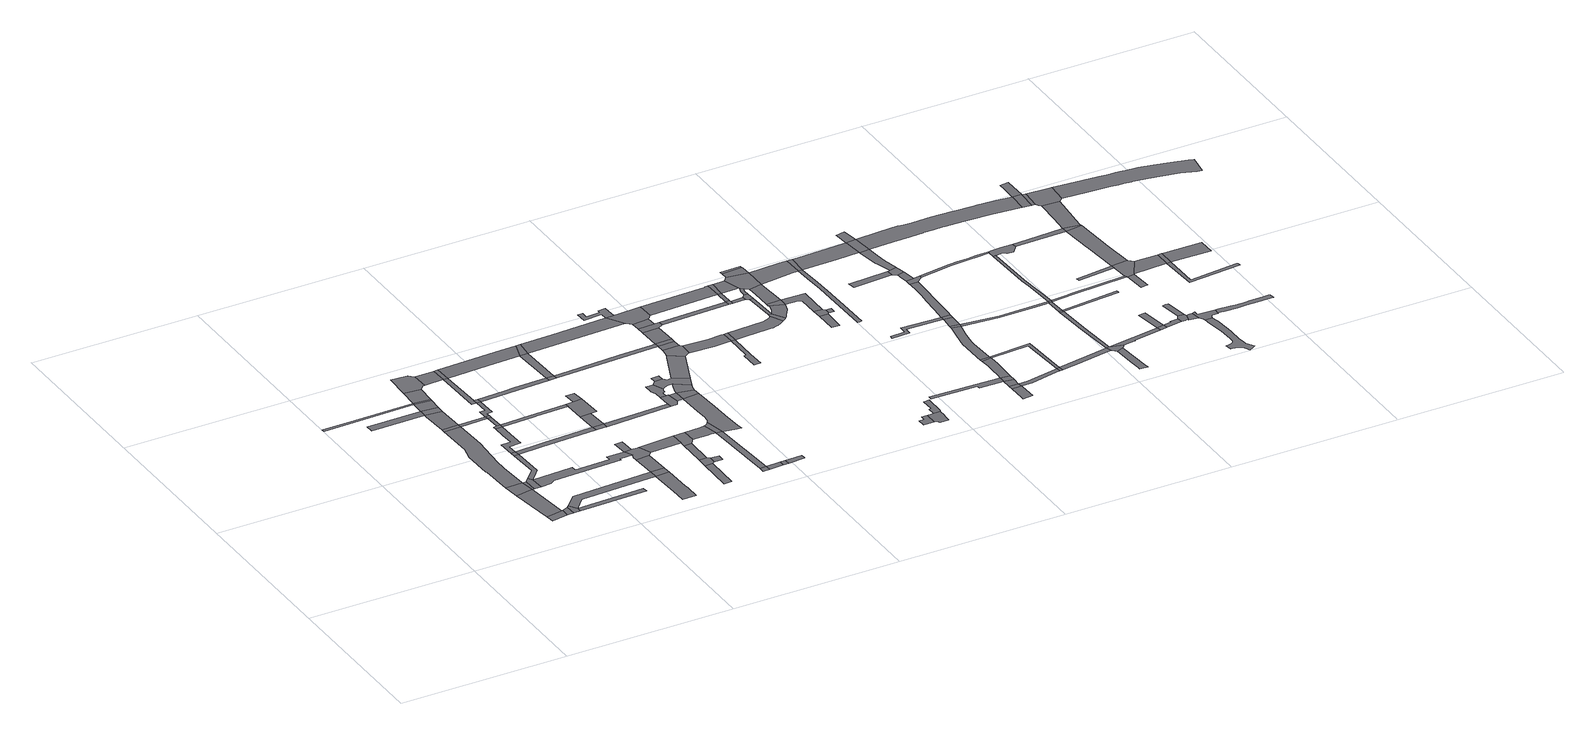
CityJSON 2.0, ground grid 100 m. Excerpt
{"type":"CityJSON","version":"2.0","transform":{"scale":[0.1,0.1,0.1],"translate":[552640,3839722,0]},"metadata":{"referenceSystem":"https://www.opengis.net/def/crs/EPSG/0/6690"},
"CityObjects":{
"road1":{"type":"Road","geometry":[{"type":"MultiSurface","lod":"1","boundaries":[[[0,1,2,3,4]]]}]},
"road2":{"type":"Road","attributes":{"RoadStructureAttribute.sectionType":"1"},"geometry":[{"type":"MultiSurface","lod":"1","boundaries":[[[5,6,2,1]]]}]},
"road3":{"type":"Road","attributes":{"RoadStructureAttribute.sectionType":"1"},"geometry":[{"type":"MultiSurface","lod":"1","boundaries":[[[7,8,9,10,11]]]}]},
"road4":{"type":"Road","geometry":[{"type":"MultiSurface","lod":"1","boundaries":[[[12,13,6,5]]]}]},
"road5":{"type":"Road","attributes":{"RoadStructureAttribute.sectionType":"1"},"geometry":[{"type":"MultiSurface","lod":"1","boundaries":[[[14,0,4,15]]]}]},
"road6":{"type":"Road","attributes":{"RoadStructureAttribute.sectionType":"1"},"geometry":[{"type":"MultiSurface","lod":"1","boundaries":[[[16,17,18,19]]]}]},
"road7":{"type":"Road","geometry":[{"type":"MultiSurface","lod":"1","boundaries":[[[20,14,15,21,22]]]}]},
"road8":{"type":"Road","attributes":{"RoadStructureAttribute.sectionType":"1"},"geometry":[{"type":"MultiSurface","lod":"1","boundaries":[[[23,12,5,24]]]}]},
"road9":{"type":"Road","geometry":[{"type":"MultiSurface","lod":"1","boundaries":[[[25,23,24,26,27]]]}]},
"road10":{"type":"Road","attributes":{"RoadStructureAttribute.sectionType":"1"},"geometry":[{"type":"MultiSurface","lod":"1","boundaries":[[[28,29,30,31,32,33,34,35,36,37,38,39,13,12]]]}]},
"road11":{"type":"Road","attributes":{"RoadStructureAttribute.sectionType":"1"},"geometry":[{"type":"MultiSurface","lod":"1","boundaries":[[[40,41,42,43,44,45,25,27]]]}]},
"road12":{"type":"Road","geometry":[{"type":"MultiSurface","lod":"1","boundaries":[[[46,47,35,34]]]}]},
"road13":{"type":"Road","attributes":{"RoadStructureAttribute.sectionType":"1"},"geometry":[{"type":"MultiSurface","lod":"1","boundaries":[[[19,48,49,47,46,50]]]}]},
"road14":{"type":"Road","geometry":[{"type":"MultiSurface","lod":"1","boundaries":[[[51,52,44,43]]]}]},
"road15":{"type":"Road","geometry":[{"type":"MultiSurface","lod":"1","boundaries":[[[16,19,50,53]]]}]},
"road16":{"type":"Road","attributes":{"RoadStructureAttribute.sectionType":"1"},"geometry":[{"type":"MultiSurface","lod":"1","boundaries":[[[54,55,22,21]]]}]},
"road17":{"type":"Road","attributes":{"RoadStructureAttribute.sectionType":"1"},"geometry":[{"type":"MultiSurface","lod":"1","boundaries":[[[10,56,57,58,16,53,59]]]}]},
"road18":{"type":"Road","geometry":[{"type":"MultiSurface","lod":"1","boundaries":[[[11,10,59,60]]]}]},
"road19":{"type":"Road","attributes":{"RoadStructureAttribute.sectionType":"1"},"geometry":[{"type":"MultiSurface","lod":"1","boundaries":[[[61,62,11,60,63]]]}]},
"road20":{"type":"Road","attributes":{"RoadStructureAttribute.sectionType":"1"},"geometry":[{"type":"MultiSurface","lod":"1","boundaries":[[[64,65,66,67,68,69,70,71,52,51]]]}]},
"road21":{"type":"Road","attributes":{"RoadStructureAttribute.sectionType":"1"},"geometry":[{"type":"MultiSurface","lod":"1","boundaries":[[[72,46,34,73]]]}]},
"road22":{"type":"Road","attributes":{"RoadStructureAttribute.sectionType":"1"},"geometry":[{"type":"MultiSurface","lod":"1","boundaries":[[[74,75,20,22,76,77]]]}]},
"road23":{"type":"Road","geometry":[{"type":"MultiSurface","lod":"1","boundaries":[[[78,61,63,79,80,81,82,83,84]]]}]},
"road24":{"type":"Road","geometry":[{"type":"MultiSurface","lod":"1","boundaries":[[[85,86,68,67,87]]]}]},
"road25":{"type":"Road","attributes":{"RoadStructureAttribute.sectionType":"1"},"geometry":[{"type":"MultiSurface","lod":"1","boundaries":[[[88,89,90,91,92,93,27,26,94,95,96,97,98]]]}]},
"road26":{"type":"Road","attributes":{"RoadStructureAttribute.sectionType":"1"},"geometry":[{"type":"MultiSurface","lod":"1","boundaries":[[[99,73,85,87]]]}]},
"road27":{"type":"Road","geometry":[{"type":"MultiSurface","lod":"1","boundaries":[[[100,72,73,99]]]}]},
"road28":{"type":"Road","attributes":{"RoadStructureAttribute.sectionType":"1"},"geometry":[{"type":"MultiSurface","lod":"1","boundaries":[[[101,102,103,72,100,104,105,106]]]}]},
"road29":{"type":"Road","attributes":{"RoadStructureAttribute.sectionType":"1"},"geometry":[{"type":"MultiSurface","lod":"1","boundaries":[[[107,81,80,108]]]}]},
"road30":{"type":"Road","attributes":{"RoadStructureAttribute.sectionType":"1"},"geometry":[{"type":"MultiSurface","lod":"1","boundaries":[[[109,110,111,51,43,112,113]]]}]},
"road31":{"type":"Road","geometry":[{"type":"MultiSurface","lod":"1","boundaries":[[[114,115,101,106]]]}]},
"road32":{"type":"Road","attributes":{"RoadStructureAttribute.sectionType":"1"},"geometry":[{"type":"MultiSurface","lod":"1","boundaries":[[[116,108,117,101,115]]]}]},
"road33":{"type":"Road","geometry":[{"type":"MultiSurface","lod":"1","boundaries":[[[118,107,108,116]]]}]},
"road34":{"type":"Road","attributes":{"RoadStructureAttribute.sectionType":"1"},"geometry":[{"type":"MultiSurface","lod":"1","boundaries":[[[119,120,121,87,67,122,123,124,125]]]}]},
"road35":{"type":"Road","attributes":{"RoadStructureAttribute.sectionType":"1"},"geometry":[{"type":"MultiSurface","lod":"1","boundaries":[[[126,127,128,77,129,130,131]]]}]},
"road36":{"type":"Road","geometry":[{"type":"MultiSurface","lod":"1","boundaries":[[[132,74,77,128]]]}]},
"road37":{"type":"Road","attributes":{"RoadStructureAttribute.sectionType":"1"},"geometry":[{"type":"MultiSurface","lod":"1","boundaries":[[[133,134,74,132]]]}]},
"road38":{"type":"Road","geometry":[{"type":"MultiSurface","lod":"1","boundaries":[[[135,136,88,137]]]}]},
"road39":{"type":"Road","geometry":[{"type":"MultiSurface","lod":"1","boundaries":[[[138,139,137,88,98,140,141,134,133,142]]]}]},
"road40":{"type":"Road","attributes":{"RoadStructureAttribute.sectionType":"1"},"geometry":[{"type":"MultiSurface","lod":"1","boundaries":[[[143,144,145,114,106,146,147,148]]]}]},
"road41":{"type":"Road","geometry":[{"type":"MultiSurface","lod":"1","boundaries":[[[149,109,113,150,151]]]}]},
"road42":{"type":"Road","attributes":{"RoadStructureAttribute.sectionType":"1"},"geometry":[{"type":"MultiSurface","lod":"1","boundaries":[[[152,153,154,109,149]]]}]},
"road43":{"type":"Road","attributes":{"RoadStructureAttribute.sectionType":"1"},"geometry":[{"type":"MultiSurface","lod":"1","boundaries":[[[155,156,118,116,157,158]]]}]},
"road44":{"type":"Road","geometry":[{"type":"MultiSurface","lod":"1","boundaries":[[[159,160,161,119,125,153,152]]]}]},
"road45":{"type":"Road","attributes":{"RoadStructureAttribute.sectionType":"1"},"geometry":[{"type":"MultiSurface","lod":"1","boundaries":[[[162,138,142,163]]]}]},
"road46":{"type":"Road","attributes":{"RoadStructureAttribute.sectionType":"1"},"geometry":[{"type":"MultiSurface","lod":"1","boundaries":[[[164,165,166,167]]]}]},
"road47":{"type":"Road","geometry":[{"type":"MultiSurface","lod":"1","boundaries":[[[168,169,161,160]]]}]},
"road48":{"type":"Road","geometry":[{"type":"MultiSurface","lod":"1","boundaries":[[[170,164,167,171,172,173]]]}]},
"road49":{"type":"Road","attributes":{"RoadStructureAttribute.sectionType":"1"},"geometry":[{"type":"MultiSurface","lod":"1","boundaries":[[[174,170,173,175]]]}]},
"road50":{"type":"Road","geometry":[{"type":"MultiSurface","lod":"1","boundaries":[[[176,143,148,177]]]}]},
"road51":{"type":"Road","geometry":[{"type":"MultiSurface","lod":"1","boundaries":[[[178,179,172,171]]]}]},
"road52":{"type":"Road","attributes":{"RoadStructureAttribute.sectionType":"1"},"geometry":[{"type":"MultiSurface","lod":"1","boundaries":[[[180,158,143,176]]]}]},
"road53":{"type":"Road","geometry":[{"type":"MultiSurface","lod":"1","boundaries":[[[181,162,163,174,175,182]]]}]},
"road54":{"type":"Road","attributes":{"RoadStructureAttribute.sectionType":"1"},"geometry":[{"type":"MultiSurface","lod":"1","boundaries":[[[183,149,151,184]]]}]},
"road55":{"type":"Road","geometry":[{"type":"MultiSurface","lod":"1","boundaries":[[[185,155,158,180]]]}]},
"road56":{"type":"Road","geometry":[{"type":"MultiSurface","lod":"1","boundaries":[[[186,187,188,189]]]}]},
"road57":{"type":"Road","attributes":{"RoadStructureAttribute.sectionType":"1"},"geometry":[{"type":"MultiSurface","lod":"1","boundaries":[[[190,191,181,182,192,193,194]]]}]},
"road58":{"type":"Road","attributes":{"RoadStructureAttribute.sectionType":"1"},"geometry":[{"type":"MultiSurface","lod":"1","boundaries":[[[195,186,189,196]]]}]},
"road59":{"type":"Road","attributes":{"RoadStructureAttribute.sectionType":"1"},"geometry":[{"type":"MultiSurface","lod":"1","boundaries":[[[197,189,188,198]]]}]},
"road60":{"type":"Road","geometry":[{"type":"MultiSurface","lod":"1","boundaries":[[[199,200,190,194,195,196]]]}]},
"road61":{"type":"Road","geometry":[{"type":"MultiSurface","lod":"1","boundaries":[[[201,197,198,202]]]}]},
"road62":{"type":"Road","geometry":[{"type":"MultiSurface","lod":"1","boundaries":[[[203,204,205,206,183,184,207,208,209]]]}]},
"road63":{"type":"Road","attributes":{"RoadStructureAttribute.sectionType":"1"},"geometry":[{"type":"MultiSurface","lod":"1","boundaries":[[[210,211,212,213,205,204,214,215,216,217,218,219,220]]]}]},
"road64":{"type":"Road","geometry":[{"type":"MultiSurface","lod":"1","boundaries":[[[221,222,223,201,202]]]}]},
"road65":{"type":"Road","attributes":{"RoadStructureAttribute.sectionType":"1"},"geometry":[{"type":"MultiSurface","lod":"1","boundaries":[[[224,209,208,225]]]}]},
"road66":{"type":"Road","attributes":{"RoadStructureAttribute.sectionType":"1"},"geometry":[{"type":"MultiSurface","lod":"1","boundaries":[[[226,227,228,229,176,177,230]]]}]},
"road67":{"type":"Road","attributes":{"RoadStructureAttribute.sectionType":"1"},"geometry":[{"type":"MultiSurface","lod":"1","boundaries":[[[231,232,233,234,235,236,237,238,225,239,240,241,199,196]]]}]},
"road68":{"type":"Road","geometry":[{"type":"MultiSurface","lod":"1","boundaries":[[[242,243,244,245]]]}]},
"road69":{"type":"Road","geometry":[{"type":"MultiSurface","lod":"1","boundaries":[[[246,224,225,238,247,248]]]}]},
"road70":{"type":"Road","attributes":{"RoadStructureAttribute.sectionType":"1"},"geometry":[{"type":"MultiSurface","lod":"1","boundaries":[[[249,250,185,180,251,252]]]}]},
"road71":{"type":"Road","geometry":[{"type":"MultiSurface","lod":"1","boundaries":[[[253,245,244,220,219,254,255,256,257,258,259,260]]]}]},
"road72":{"type":"Road","attributes":{"RoadStructureAttribute.sectionType":"1"},"geometry":[{"type":"MultiSurface","lod":"1","boundaries":[[[257,261,262,263,264,246,248,265,266,267,258]]]}]},
"road73":{"type":"Road","attributes":{"RoadStructureAttribute.sectionType":"1"},"geometry":[{"type":"MultiSurface","lod":"1","boundaries":[[[268,269,270,260,259,271]]]}]},
"road74":{"type":"Road","geometry":[{"type":"MultiSurface","lod":"1","boundaries":[[[272,273,274,275,276,277,278,279,249,280]]]}]},
"road75":{"type":"Road","geometry":[{"type":"MultiSurface","lod":"1","boundaries":[[[281,282,283,284,285,286,268,271,287,288,289,290]]]}]},
"road76":{"type":"Road","attributes":{"RoadStructureAttribute.sectionType":"1"},"geometry":[{"type":"MultiSurface","lod":"1","boundaries":[[[291,230,283,282]]]}]},
"road77":{"type":"Road","geometry":[{"type":"MultiSurface","lod":"1","boundaries":[[[292,226,230,291]]]}]},
"road78":{"type":"Road","attributes":{"RoadStructureAttribute.sectionType":"1"},"geometry":[{"type":"MultiSurface","lod":"1","boundaries":[[[293,294,226,292]]]}]},
"road79":{"type":"Road","geometry":[{"type":"MultiSurface","lod":"1","boundaries":[[[295,296,280,249,252,297,298,299,300,301,302]]]}]},
"road80":{"type":"Road","attributes":{"RoadStructureAttribute.sectionType":"1"},"geometry":[{"type":"MultiSurface","lod":"1","boundaries":[[[299,298,303,304]]]}]},
"road81":{"type":"Road","geometry":[{"type":"MultiSurface","lod":"1","boundaries":[[[305,304,303,294,293,306]]]}]},
"road82":{"type":"Road","attributes":{"RoadStructureAttribute.sectionType":"1"},"geometry":[{"type":"MultiSurface","lod":"1","boundaries":[[[307,308,309,290,289,310,311,312,313,314]]]}]},
"road83":{"type":"Road","attributes":{"RoadStructureAttribute.sectionType":"1"},"geometry":[{"type":"MultiSurface","lod":"1","boundaries":[[[315,316,317,318,319,320,313]]]}]},
"road84":{"type":"Road","geometry":[{"type":"MultiSurface","lod":"1","boundaries":[[[321,314,313,320]]]}]},
"road85":{"type":"Road","attributes":{"RoadStructureAttribute.sectionType":"1"},"geometry":[{"type":"MultiSurface","lod":"1","boundaries":[[[322,305,306,323]]]}]},
"road86":{"type":"Road","attributes":{"RoadStructureAttribute.sectionType":"1"},"geometry":[{"type":"MultiSurface","lod":"1","boundaries":[[[324,325,326,295,302,327]]]}]},
"road87":{"type":"Road","geometry":[{"type":"MultiSurface","lod":"1","boundaries":[[[328,329,330,331,332,333]]]}]},
"road88":{"type":"Road","attributes":{"RoadStructureAttribute.sectionType":"1"},"geometry":[{"type":"MultiSurface","lod":"1","boundaries":[[[334,335,336,321,320,337,338,339,340,341,342,343,344,345,346]]]}]},
"road89":{"type":"Road","geometry":[{"type":"MultiSurface","lod":"1","boundaries":[[[347,348,349,350,328,333,351,352,353,354,355]]]}]},
"road90":{"type":"Road","geometry":[{"type":"MultiSurface","lod":"1","boundaries":[[[356,357,358,359,360,350,349]]]}]},
"road91":{"type":"Road","geometry":[{"type":"MultiSurface","lod":"1","boundaries":[[[361,322,323,362,363]]]}]},
"road92":{"type":"Road","attributes":{"RoadStructureAttribute.sectionType":"1"},"geometry":[{"type":"MultiSurface","lod":"1","boundaries":[[[364,327,322,361]]]}]},
"road93":{"type":"Road","geometry":[{"type":"MultiSurface","lod":"1","boundaries":[[[365,324,327,364]]]}]},
"road94":{"type":"Road","attributes":{"RoadStructureAttribute.sectionType":"1"},"geometry":[{"type":"MultiSurface","lod":"1","boundaries":[[[366,363,362,367]]]}]},
"road95":{"type":"Road","geometry":[{"type":"MultiSurface","lod":"1","boundaries":[[[368,369,334,346,370,371,372]]]}]},
"road96":{"type":"Road","attributes":{"RoadStructureAttribute.sectionType":"1"},"geometry":[{"type":"MultiSurface","lod":"1","boundaries":[[[373,374,369,368]]]}]},
"road97":{"type":"Road","attributes":{"RoadStructureAttribute.sectionType":"1"},"geometry":[{"type":"MultiSurface","lod":"1","boundaries":[[[375,376,365,364,377,378]]]}]},
"road98":{"type":"Road","geometry":[{"type":"MultiSurface","lod":"1","boundaries":[[[379,380,366,367,374,373]]]}]},
"road99":{"type":"Road","attributes":{"RoadStructureAttribute.sectionType":"1"},"geometry":[{"type":"MultiSurface","lod":"1","boundaries":[[[381,382,383,368,372,384,385,386,387,388,389,390,391,392]]]}]},
"road100":{"type":"Road","attributes":{"RoadStructureAttribute.sectionType":"1"},"geometry":[{"type":"MultiSurface","lod":"1","boundaries":[[[393,394,380,379,395,396]]]}]},
"road101":{"type":"Road","geometry":[{"type":"MultiSurface","lod":"1","boundaries":[[[397,398,381,392]]]}]},
"road102":{"type":"Road","attributes":{"RoadStructureAttribute.sectionType":"1"},"geometry":[{"type":"MultiSurface","lod":"1","boundaries":[[[399,400,401,402,398,397]]]}]},
"road103":{"type":"Road","geometry":[{"type":"MultiSurface","lod":"1","boundaries":[[[403,404,405,406,375,378,393,396,407,401,400,408]]]}]},
"road104":{"type":"Road","attributes":{"RoadStructureAttribute.sectionType":"1"},"geometry":[{"type":"MultiSurface","lod":"1","boundaries":[[[409,410,411,412]]]}]},
"road105":{"type":"Road","attributes":{"RoadStructureAttribute.sectionType":"1"},"geometry":[{"type":"MultiSurface","lod":"1","boundaries":[[[413,414,415,416,417,418,419,420]]]}]},
"road106":{"type":"Road","attributes":{"RoadStructureAttribute.sectionType":"1"},"geometry":[{"type":"MultiSurface","lod":"1","boundaries":[[[421,422,423,403,408]]]}]},
"road107":{"type":"Road","geometry":[{"type":"MultiSurface","lod":"1","boundaries":[[[424,425,423,422]]]}]},
"road108":{"type":"Road","attributes":{"RoadStructureAttribute.sectionType":"1"},"geometry":[{"type":"MultiSurface","lod":"1","boundaries":[[[426,397,392,427,428,429,430]]]}]},
"road109":{"type":"Road","geometry":[{"type":"MultiSurface","lod":"1","boundaries":[[[429,412,411,431,432,430]]]}]},
"road110":{"type":"Road","geometry":[{"type":"MultiSurface","lod":"1","boundaries":[[[433,434,432,431]]]}]},
"road111":{"type":"Road","attributes":{"RoadStructureAttribute.sectionType":"1"},"geometry":[{"type":"MultiSurface","lod":"1","boundaries":[[[435,436,437,408,400,438,439,440,441]]]}]},
"road112":{"type":"Road","attributes":{"RoadStructureAttribute.sectionType":"1"},"geometry":[{"type":"MultiSurface","lod":"1","boundaries":[[[442,443,444,445,446,447]]]}]},
"road113":{"type":"Road","attributes":{"RoadStructureAttribute.sectionType":"1"},"geometry":[{"type":"MultiSurface","lod":"1","boundaries":[[[441,448,449,450,451,452,453,454,455,456,457]]]}]},
"road114":{"type":"Road","geometry":[{"type":"MultiSurface","lod":"1","boundaries":[[[458,459,444,443]]]}]},
"road115":{"type":"Road","attributes":{"RoadStructureAttribute.sectionType":"1"},"geometry":[{"type":"MultiSurface","lod":"1","boundaries":[[[419,459,458,460,461]]]}]},
"road116":{"type":"Road","geometry":[{"type":"MultiSurface","lod":"1","boundaries":[[[420,419,461,462]]]}]},
"road117":{"type":"Road","attributes":{"RoadStructureAttribute.sectionType":"1"},"geometry":[{"type":"MultiSurface","lod":"1","boundaries":[[[463,464,465,466,467,468,469,420,462]]]}]},
"road118":{"type":"Road","attributes":{"RoadStructureAttribute.sectionType":"1"},"geometry":[{"type":"MultiSurface","lod":"1","boundaries":[[[470,471,472,473,474,475,476,477,478,479]]]}]},
"road119":{"type":"Road","geometry":[{"type":"MultiSurface","lod":"1","boundaries":[[[480,435,441,457]]]}]},
"road120":{"type":"Road","geometry":[{"type":"MultiSurface","lod":"1","boundaries":[[[481,482,466,465]]]}]},
"road121":{"type":"Road","attributes":{"RoadStructureAttribute.sectionType":"1"},"geometry":[{"type":"MultiSurface","lod":"1","boundaries":[[[483,484,485,458,443,486,487,488]]]}]},
"road122":{"type":"Road","attributes":{"RoadStructureAttribute.sectionType":"1"},"geometry":[{"type":"MultiSurface","lod":"1","boundaries":[[[489,490,491,492,493,494,482,481,495,496,497,498,499,500,501,502]]]}]},
"road123":{"type":"Road","attributes":{"RoadStructureAttribute.sectionType":"1"},"geometry":[{"type":"MultiSurface","lod":"1","boundaries":[[[503,481,465,504,483,505]]]}]},
"road124":{"type":"Road","geometry":[{"type":"MultiSurface","lod":"1","boundaries":[[[506,489,502,507]]]}]},
"road125":{"type":"Road","attributes":{"RoadStructureAttribute.sectionType":"1"},"geometry":[{"type":"MultiSurface","lod":"1","boundaries":[[[478,508,509,506,507,510,511]]]}]},
"road126":{"type":"Road","attributes":{"RoadStructureAttribute.sectionType":"1"},"geometry":[{"type":"MultiSurface","lod":"1","boundaries":[[[512,513,514,515,516,517]]]}]},
"road127":{"type":"Road","geometry":[{"type":"MultiSurface","lod":"1","boundaries":[[[479,478,511,518]]]}]},
"road128":{"type":"Road","attributes":{"RoadStructureAttribute.sectionType":"1"},"geometry":[{"type":"MultiSurface","lod":"1","boundaries":[[[519,520,521,480,457,522,523,524,525,526]]]}]},
"road129":{"type":"Road","geometry":[{"type":"MultiSurface","lod":"1","boundaries":[[[505,483,488,527]]]}]},
"road130":{"type":"Road","attributes":{"RoadStructureAttribute.sectionType":"1"},"geometry":[{"type":"MultiSurface","lod":"1","boundaries":[[[528,529,530,531,532,533,534,535,479,518,536,537,538,539,540]]]}]},
"road131":{"type":"Road","geometry":[{"type":"MultiSurface","lod":"1","boundaries":[[[541,542,543,544,512,517,545,546]]]}]},
"road132":{"type":"Road","attributes":{"RoadStructureAttribute.sectionType":"1"},"geometry":[{"type":"MultiSurface","lod":"1","boundaries":[[[547,546,545,548,549,550]]]}]},
"road133":{"type":"Road","geometry":[{"type":"MultiSurface","lod":"1","boundaries":[[[551,552,550,549,528,540,553,554]]]}]},
"road134":{"type":"Road","attributes":{"RoadStructureAttribute.sectionType":"1"},"geometry":[{"type":"MultiSurface","lod":"1","boundaries":[[[555,556,557,526,558,559,560,561,544,543]]]}]},
"road135":{"type":"Road","geometry":[{"type":"MultiSurface","lod":"1","boundaries":[[[562,519,526,557]]]}]},
"road136":{"type":"Road","attributes":{"RoadStructureAttribute.sectionType":"1"},"geometry":[{"type":"MultiSurface","lod":"1","boundaries":[[[563,564,505,527,565,566,567,568]]]}]},
"road137":{"type":"Road","attributes":{"RoadStructureAttribute.sectionType":"1"},"geometry":[{"type":"MultiSurface","lod":"1","boundaries":[[[569,570,571,519,562,572]]]}]},
"road138":{"type":"Road","attributes":{"RoadStructureAttribute.sectionType":"1"},"geometry":[{"type":"MultiSurface","lod":"1","boundaries":[[[573,507,502,574,575,576,577,578]]]}]},
"road139":{"type":"Road","attributes":{"RoadStructureAttribute.sectionType":"1"},"geometry":[{"type":"MultiSurface","lod":"1","boundaries":[[[579,580,581,582,583,584,585,586,587]]]}]},
"road140":{"type":"Road","geometry":[{"type":"MultiSurface","lod":"1","boundaries":[[[588,563,568,589,581,580,590,591,592]]]}]},
"road141":{"type":"Road","attributes":{"RoadStructureAttribute.sectionType":"1"},"geometry":[{"type":"MultiSurface","lod":"1","boundaries":[[[593,594,595,596,597,598,563,588]]]}]},
"road142":{"type":"Road","attributes":{"RoadStructureAttribute.sectionType":"1"},"geometry":[{"type":"MultiSurface","lod":"1","boundaries":[[[599,600,601,602,603,604,551,554,605,606,607,608,609,610]]]}]},
"road143":{"type":"Road","geometry":[{"type":"MultiSurface","lod":"1","boundaries":[[[611,612,596,595]]]}]},
"road144":{"type":"Road","attributes":{"RoadStructureAttribute.sectionType":"1"},"geometry":[{"type":"MultiSurface","lod":"1","boundaries":[[[613,577,612,611]]]}]},
"road145":{"type":"Road","geometry":[{"type":"MultiSurface","lod":"1","boundaries":[[[614,578,577,613]]]}]},
"road146":{"type":"Road","attributes":{"RoadStructureAttribute.sectionType":"1"},"geometry":[{"type":"MultiSurface","lod":"1","boundaries":[[[615,588,592,616,617,618,619,620]]]}]},
"road147":{"type":"Road","attributes":{"RoadStructureAttribute.sectionType":"1"},"geometry":[{"type":"MultiSurface","lod":"1","boundaries":[[[621,622,623,624,625,626,578,614]]]}]},
"road148":{"type":"Road","attributes":{"RoadStructureAttribute.sectionType":"1"},"geometry":[{"type":"MultiSurface","lod":"1","boundaries":[[[627,628,629,611,595]]]}]},
"road149":{"type":"Road","attributes":{"RoadStructureAttribute.sectionType":"1"},"geometry":[{"type":"MultiSurface","lod":"1","boundaries":[[[630,631,632,633,634,635,636,637,638,639,640,641,642,643,562,557,644,645,646,647,648,649,650,651,652,653,654,655,656,657,658,659]]]}]},
"road150":{"type":"Road","geometry":[{"type":"MultiSurface","lod":"1","boundaries":[[[660,661,662,599,610,623,622,663,664,665,666,667]]]}]},
"road151":{"type":"Road","geometry":[{"type":"MultiSurface","lod":"1","boundaries":[[[668,615,620,669,670]]]}]},
"road152":{"type":"Road","geometry":[{"type":"MultiSurface","lod":"1","boundaries":[[[671,672,673,674,675,615,668]]]}]},
"road153":{"type":"Road","attributes":{"RoadStructureAttribute.sectionType":"1"},"geometry":[{"type":"MultiSurface","lod":"1","boundaries":[[[676,677,678,614,613,679,680,681]]]}]},
"road154":{"type":"Road","attributes":{"RoadStructureAttribute.sectionType":"1"},"geometry":[{"type":"MultiSurface","lod":"1","boundaries":[[[682,683,684,668,670,685]]]}]},
"road155":{"type":"Road","geometry":[{"type":"MultiSurface","lod":"1","boundaries":[[[686,687,688,682,685,689,690,691,692,693,694]]]}]},
"road156":{"type":"Road","attributes":{"RoadStructureAttribute.sectionType":"1"},"geometry":[{"type":"MultiSurface","lod":"1","boundaries":[[[695,696,697,698,699]]]}]},
"road157":{"type":"Road","geometry":[{"type":"MultiSurface","lod":"1","boundaries":[[[700,701,702,686,694]]]}]},
"road158":{"type":"Road","attributes":{"RoadStructureAttribute.sectionType":"1"},"geometry":[{"type":"MultiSurface","lod":"1","boundaries":[[[703,704,693,692,705]]]}]},
"road159":{"type":"Road","attributes":{"RoadStructureAttribute.sectionType":"1"},"geometry":[{"type":"MultiSurface","lod":"1","boundaries":[[[706,707,708,709,710,711,712,713,714,715,716,717,718,719,720,721,722,723,724,725,726,727,728,729,730,731,732,733,734,735,736,737,738,739,740,741,742]]]}]},
"road160":{"type":"Road","attributes":{"RoadStructureAttribute.sectionType":"1"},"geometry":[{"type":"MultiSurface","lod":"1","boundaries":[[[743,744,660,667,745]]]}]},
"road161":{"type":"Road","geometry":[{"type":"MultiSurface","lod":"1","boundaries":[[[746,747,748,749,681]]]}]},
"road162":{"type":"Road","geometry":[{"type":"MultiSurface","lod":"1","boundaries":[[[750,751,703,705,752,742,741,753,754,755,756,757,758,759,760,761,762]]]}]},
"road163":{"type":"Road","geometry":[{"type":"MultiSurface","lod":"1","boundaries":[[[763,695,699,676,681,749,764,765]]]}]},
"road164":{"type":"Road","attributes":{"RoadStructureAttribute.sectionType":"1"},"geometry":[{"type":"MultiSurface","lod":"1","boundaries":[[[766,767,745,768,769,695,763]]]}]},
"road165":{"type":"Road","attributes":{"RoadStructureAttribute.sectionType":"1"},"geometry":[{"type":"MultiSurface","lod":"1","boundaries":[[[765,764,770,771,772]]]}]},
"road166":{"type":"Road","geometry":[{"type":"MultiSurface","lod":"1","boundaries":[[[743,745,767,773]]]}]},
"road167":{"type":"Road","geometry":[{"type":"MultiSurface","lod":"1","boundaries":[[[659,658,774,775,776]]]}]},
"road168":{"type":"Road","geometry":[{"type":"MultiSurface","lod":"1","boundaries":[[[775,774,777,778]]]}]},
"road169":{"type":"Road","attributes":{"RoadStructureAttribute.sectionType":"1"},"geometry":[{"type":"MultiSurface","lod":"1","boundaries":[[[779,780,743,773,781,782]]]}]},
"road170":{"type":"Road","attributes":{"RoadStructureAttribute.sectionType":"1"},"geometry":[{"type":"MultiSurface","lod":"1","boundaries":[[[783,784,785,786,787,659,776]]]}]},
"road171":{"type":"Road","attributes":{"RoadStructureAttribute.sectionType":"1"},"geometry":[{"type":"MultiSurface","lod":"1","boundaries":[[[788,789,790,791,792,793,794,795,762,761,796,797,798,799,800,801,802,803,804]]]}]},
"road172":{"type":"Road","geometry":[{"type":"MultiSurface","lod":"1","boundaries":[[[772,771,805,806]]]}]},
"road173":{"type":"Road","attributes":{"RoadStructureAttribute.sectionType":"1"},"geometry":[{"type":"MultiSurface","lod":"1","boundaries":[[[807,778,777,808,779,782,809,810,811]]]}]},
"road174":{"type":"Road","attributes":{"RoadStructureAttribute.sectionType":"1"},"geometry":[{"type":"MultiSurface","lod":"1","boundaries":[[[771,812,813,814,815,816,805]]]}]},
"road175":{"type":"Road","attributes":{"RoadStructureAttribute.sectionType":"1"},"geometry":[{"type":"MultiSurface","lod":"1","boundaries":[[[817,806,805,818,819]]]}]},
"road176":{"type":"Road","attributes":{"RoadStructureAttribute.sectionType":"1"},"geometry":[{"type":"MultiSurface","lod":"1","boundaries":[[[820,821,822,823,824,825,826,827,828,829,830,831,811,810,832,833,834,835,836,837,838,839,840,841,842,843]]]}]}
},
"vertices":[
[709,318,0],[701,316,0],[603,299,0],[609,250,0],[706,267,0],
[671,585,0],[571,568,0],
[205,1659,0],[5,1657,0],[6,1640,0],[553,1648,0],[554,1660,0],
[660,669,0],[559,666,0],
[744,333,0],[745,268,0],
[548,1571,0],[226,1566,0],[227,1521,0],[548,1526,0],
[756,345,0],[787,269,0],[787,301,0],
[683,670,0],[685,585,0],
[706,695,0],[726,586,0],[724,671,0],
[659,674,0],[648,852,0],[649,879,0],[648,904,0],[653,993,0],[663,1132,0],[655,1329,0],[554,1324,0],[562,1115,0],[544,1035,0],[548,863,0],[549,851,0],
[768,720,0],[790,743,0],[790,750,0],[785,936,0],[757,934,0],[765,758,0],
[654,1353,0],[554,1348,0],
[548,1521,0],[548,1508,0],[648,1513,0],
[783,966,0],[756,964,0],
[650,1563,0],
[1192,280,0],[1189,310,0],
[552,1646,0],[552,1634,0],[550,1571,0],[654,1640,0],
[655,1653,0],
[561,1775,0],[555,1666,0],[661,1767,0],
[779,1028,0],[852,1031,0],[848,1139,0],[845,1221,0],[805,1220,0],[807,1147,0],[809,1066,0],[752,1065,0],
[819,1356,0],[821,1336,0],
[1304,439,0],[828,419,0],[851,369,0],[1306,388,0],
[569,1929,0],[686,1794,0],[697,1794,0],[694,1894,0],[685,1903,0],[677,1911,0],[667,1921,0],
[825,1244,0],[805,1241,0],[847,1244,0],
[1283,688,0],[1178,685,0],[1179,655,0],[966,649,0],[965,679,0],[733,672,0],[790,588,0],[817,609,0],[1228,622,0],[1227,637,0],[1306,639,0],
[843,1337,0],
[842,1358,0],
[850,1504,0],[853,1416,0],[818,1414,0],[841,1381,0],[876,1384,0],[872,1504,0],
[810,1898,0],[812,1798,0],
[1262,988,0],[1256,988,0],[952,974,0],[929,942,0],[1263,955,0],
[871,1535,0],[847,1534,0],
[838,1799,0],[820,1504,0],
[835,1899,0],
[1251,1264,0],[1063,1254,0],[1041,1253,0],[1042,1230,0],[1052,1231,0],[1060,1231,0],[1252,1238,0],
[1396,205,0],[1395,226,0],[1389,392,0],[1312,204,0],[1315,110,0],[1399,114,0],
[1387,443,0],
[1381,590,0],[1299,586,0],
[1324,781,0],[1277,781,0],[1328,691,0],
[1373,692,0],[1364,688,0],[1304,633,0],[1298,615,0],[1402,612,0],
[1294,1551,0],[1101,1543,0],[1038,1541,0],[1038,1510,0],[1097,1513,0],[1295,1521,0],
[1327,989,0],[1314,957,0],[1328,958,0],
[1321,1119,0],[1257,1115,0],[1259,1048,0],
[1312,1916,0],[1190,1912,0],[1090,1808,0],[1282,1815,0],
[1358,1121,0],[1350,1270,0],[1297,1266,0],
[1587,703,0],[1590,621,0],
[1587,356,0],[1584,146,0],[1630,145,0],[1632,356,0],
[1346,1341,0],[1294,1338,0],
[1587,424,0],[1646,367,0],[1647,412,0],[1633,423,0],
[1589,589,0],[1635,588,0],
[1339,1551,0],[1340,1522,0],
[1698,365,0],[1700,410,0],
[1330,1817,0],
[1657,706,0],[1660,623,0],
[1722,1005,0],[1723,974,0],
[1342,1917,0],
[1825,191,0],[1826,157,0],[1864,158,0],[1863,192,0],
[1781,718,0],[1758,711,0],[1747,624,0],[1771,624,0],[1801,622,0],
[1801,620,0],[1836,620,0],
[1949,196,0],[1950,163,0],
[1811,739,0],[1799,724,0],
[1981,198,0],[1983,165,0],
[1771,1086,0],[1756,1083,0],[1721,1083,0],[1719,1083,0],[1762,976,0],[1782,1008,0],[1771,1081,0],
[1705,1215,0],[1705,1155,0],[1718,1133,0],[1718,1120,0],[1753,1118,0],[1768,1121,0],[1768,1131,0],[1771,1141,0],[1773,1146,0],[1778,1153,0],[1750,1215,0],
[2083,171,0],[2083,188,0],[2082,204,0],
[1817,1083,0],[1818,1011,0],
[1965,1576,0],[1939,1575,0],[1746,1567,0],[1437,1555,0],[1966,1547,0],
[1839,620,0],[1845,618,0],[1917,606,0],[1942,602,0],[1937,641,0],[1932,732,0],[1926,865,0],[1917,1019,0],[1825,864,0],[1828,788,0],[1821,751,0],
[1822,1281,0],[1774,1278,0],[1775,1243,0],[1822,1246,0],
[1817,1085,0],[1916,1048,0],[1915,1066,0],
[1866,1937,0],[1535,1924,0],[1620,1828,0],[1929,1838,0],
[1840,1224,0],[1790,1163,0],[1803,1168,0],[1815,1171,0],[1845,1173,0],[1928,1114,0],[1953,1178,0],[1867,1226,0],
[1839,1160,0],[1830,1139,0],[1824,1118,0],[1820,1104,0],[1917,1079,0],[1920,1089,0],[1923,1102,0],
[1957,1445,0],[1953,1434,0],[1950,1427,0],[2042,1389,0],
[1912,2022,0],[1867,2021,0],[1865,2001,0],[1782,1998,0],[1782,2035,0],[1752,2035,0],[1755,1970,0],[1865,1976,0],[1914,1938,0],
[2077,1490,0],[2066,1500,0],[1967,1498,0],[1966,1487,0],[1964,1474,0],[1961,1459,0],[2064,1403,0],[2076,1410,0],[2077,1411,0],[2079,1489,0],
[2065,1551,0],
[2064,1580,0],
[2060,1709,0],[1961,1705,0],
[2079,1945,0],[1945,1940,0],[1946,1822,0],[1958,1811,0],[2057,1818,0],[2067,1828,0],[2072,1834,0],[2082,1845,0],
[1960,1755,0],[2059,1759,0],
[2089,1760,0],[2090,1729,0],
[2314,1487,0],[2311,1487,0],[2230,1483,0],[2225,1403,0],[2318,1407,0],[2321,1408,0],[2329,1408,0],[2326,1488,0],
[2329,1246,0],[2314,1243,0],[2316,1136,0],[2353,1136,0],[2352,1246,0],[2354,1409,0],
[2351,1489,0],
[2499,1775,0],[2500,1743,0],
[2494,1961,0],[2476,1960,0],[2474,1960,0],[2497,1860,0],
[2859,239,0],[2824,239,0],[2825,214,0],[2795,212,0],[2797,165,0],[2860,165,0],
[2631,1532,0],[2612,1515,0],[2574,1501,0],[2416,1412,0],[2554,1417,0],[2573,1419,0],[2588,1421,0],[2606,1425,0],[2622,1430,0],[2630,1433,0],[2641,1438,0],[2655,1447,0],[2668,1455,0],
[2936,181,0],[2939,200,0],[2938,243,0],[2899,240,0],[2866,163,0],[2872,159,0],[2878,153,0],[2881,142,0],[2934,143,0],
[2945,252,0],[2943,372,0],[2909,370,0],[2911,291,0],[2898,290,0],
[2521,1776,0],[2522,1743,0],[2522,1765,0],
[2519,1861,0],
[2524,1962,0],
[2599,1769,0],[2604,1746,0],
[2650,1551,0],[2631,1550,0],[2678,1463,0],[2686,1469,0],[2694,1476,0],
[2642,1735,0],[2622,1734,0],
[2597,1965,0],[2527,1962,0],[2613,1864,0],[2625,1865,0],
[2640,1790,0],[2619,1789,0],
[2675,1629,0],[2676,1619,0],[2666,1578,0],[2700,1484,0],[2707,1494,0],[2714,1505,0],[2723,1516,0],[2731,1530,0],[2736,1537,0],[2742,1546,0],[2743,1547,0],[2760,1600,0],
[2631,1860,0],[2619,1831,0],[2639,1824,0],[2646,1846,0],
[2761,1650,0],[2675,1647,0],
[2749,1835,0],[2749,1842,0],[2670,1825,0],[2672,1764,0],
[2623,1994,0],[2622,1993,0],[2611,1981,0],[2606,1975,0],[2649,1844,0],[2750,1977,0],
[2857,1273,0],[2907,1273,0],[2908,1402,0],[2856,1402,0],
[3236,395,0],[2960,400,0],[2960,390,0],[2960,380,0],[3235,373,0],[3236,353,0],[3380,349,0],[3382,392,0],
[2745,2033,0],[2744,2041,0],[2621,2035,0],
[2742,2057,0],[2621,2052,0],
[2907,1649,0],[2837,1599,0],[2856,1582,0],[2855,1461,0],[2905,1461,0],
[2917,1411,0],[2917,1446,0],
[2951,1412,0],[2951,1447,0],
[2983,1984,0],[2952,1983,0],[2941,1983,0],[2947,1863,0],[2980,1866,0],[2986,1866,0],[2986,1864,0],
[3439,256,0],[3439,261,0],[3380,259,0],[3383,158,0],[3384,144,0],[3443,147,0],
[2992,1748,0],[2997,1648,0],[3000,1488,0],[3002,1253,0],[3015,1253,0],[3028,1253,0],[3026,1397,0],[3022,1617,0],[3018,1714,0],[3010,1865,0],
[3436,291,0],[3379,289,0],
[3436,339,0],[3438,339,0],
[3438,382,0],
[3441,525,0],[3439,587,0],[3439,590,0],[3381,586,0],[3384,527,0],[3384,474,0],[3383,416,0],
[3173,1090,0],[3171,1047,0],[3084,1041,0],[3083,1031,0],[3081,1021,0],[3083,1021,0],[3189,1025,0],[3191,1065,0],[3411,1059,0],[3412,1084,0],
[3015,1985,0],
[3438,607,0],[3380,604,0],
[3688,328,0],[3676,326,0],[3496,292,0],[3504,264,0],[3671,297,0],[3691,300,0],
[3405,961,0],[3401,942,0],[3392,879,0],[3376,784,0],[3378,696,0],[3379,632,0],[3437,613,0],[3428,761,0],[3429,774,0],[3434,820,0],[3444,880,0],[3455,933,0],[3458,949,0],[3459,953,0],
[3688,622,0],[3670,605,0],[3705,331,0],
[3407,981,0],[3461,973,0],
[3411,1052,0],[3409,1020,0],[3464,1029,0],[3465,1056,0],
[3394,1633,0],[3155,1619,0],[3154,1619,0],[3157,1596,0],[3160,1574,0],[3396,1589,0],
[3466,1081,0],
[3347,1997,0],[3337,1997,0],[3051,1986,0],[3018,1865,0],[3019,1865,0],[3224,1872,0],[3359,1876,0],[3359,1873,0],
[3709,303,0],
[3433,1461,0],[3433,1447,0],[3433,1395,0],[3431,1331,0],[3426,1269,0],[3420,1177,0],[3416,1116,0],[3412,1087,0],[3467,1104,0],[3471,1202,0],[3475,1273,0],[3479,1353,0],[3483,1461,0],
[3464,1602,0],[3457,1636,0],[3455,1648,0],[3411,1634,0],[3424,1576,0],[3467,1588,0],
[3471,1568,0],[3429,1535,0],[3432,1500,0],[3481,1506,0],
[3518,1510,0],[3481,1505,0],[3491,1469,0],[3519,1495,0],
[3434,1741,0],[3427,1802,0],[3420,1878,0],[3377,1742,0],[3386,1722,0],[3395,1692,0],[3403,1664,0],
[3407,2001,0],
[4019,387,0],[4005,385,0],[3782,315,0],[3782,311,0],[4010,350,0],[4031,354,0],
[3392,2100,0],[3338,2088,0],[3339,2076,0],[3407,2003,0],
[3687,947,0],[3680,932,0],[3903,936,0],[3962,937,0],[3977,937,0],[3984,955,0],
[4113,132,0],[4094,345,0],[4053,327,0],[4060,204,0],[4067,129,0],[4067,124,0],[4067,119,0],[4067,115,0],[4116,111,0],
[4037,389,0],[4033,351,0],[4107,359,0],[4109,362,0],[4115,368,0],
[4015,628,0],[4009,758,0],[4003,823,0],[3983,821,0],[3986,760,0],[3995,623,0],
[3954,1552,0],[3881,1549,0],[3831,1546,0],[3766,1543,0],[3711,1537,0],[3654,1529,0],[3654,1514,0],[3711,1522,0],[3766,1525,0],[3831,1531,0],[3881,1534,0],[3954,1537,0],
[4003,838,0],[3982,836,0],
[3997,940,0],
[4004,955,0],
[4354,439,0],[4186,379,0],[4187,379,0],[4186,382,0],[4334,405,0],[4357,409,0],
[3982,1210,0],[3972,1500,0],[3955,1499,0],[3957,1422,0],[3964,1205,0],[3970,1142,0],
[4353,856,0],[4352,864,0],[4350,871,0],
[4331,1984,0],[4328,1984,0],[4272,1989,0],[4138,1999,0],[4120,2000,0],[3995,2007,0],[3992,2007,0],[3867,2010,0],[3758,2009,0],[3749,2009,0],[3714,2009,0],[3677,2014,0],[3668,2015,0],[3560,2009,0],[3429,1878,0],[3566,1883,0],[3671,1887,0],[3751,1889,0],[3752,1889,0],[3755,1890,0],[3811,1890,0],[3869,1890,0],[3885,1890,0],[3950,1888,0],[4006,1886,0],[4030,1885,0],[4155,1878,0],[4282,1868,0],[4334,1864,0],[4340,1983,0],
[4103,1559,0],[4038,1558,0],[3979,1554,0],[3983,1501,0],[4016,1503,0],[4034,1488,0],[4072,1486,0],[4107,1529,0],
[4396,446,0],[4369,412,0],[4399,416,0],
[4396,451,0],[4373,604,0],[4352,600,0],[4330,596,0],[4353,444,0],
[4463,989,0],[4139,967,0],[4097,961,0],[4142,952,0],[4468,972,0],[4472,972,0],
[4494,467,0],[4445,460,0],[4446,453,0],[4498,431,0],
[4506,490,0],[4505,487,0],[4495,469,0],[4522,434,0],[4533,434,0],[4537,434,0],[4536,428,0],[4547,473,0],[4545,489,0],
[4452,1109,0],[4228,1085,0],[4229,1074,0],[4231,1062,0],[4455,1084,0],
[4525,626,0],[4508,624,0],[4490,622,0],
[4586,479,0],[4573,477,0],[4595,421,0],
[4615,364,0],[4625,291,0],[4631,247,0],[4634,186,0],[4636,148,0],[4636,140,0],[4636,134,0],[4636,131,0],[4635,126,0],[4633,122,0],[4631,118,0],[4628,115,0],[4624,111,0],[4618,107,0],[4609,104,0],[4603,103,0],[4582,101,0],[4587,60,0],[4604,60,0],[4611,59,0],[4626,56,0],[4641,49,0],[4656,34,0],[4670,2,0],[4671,1,0],[4692,13,0],[4712,25,0],[4683,74,0],[4681,93,0],[4677,136,0],[4676,218,0],[4675,249,0],[4673,285,0],[4667,331,0],[4658,380,0],[4657,387,0],[4612,385,0],
[4414,1571,0],[4201,1562,0],[4416,1537,0],
[4483,843,0],[4504,845,0],[4525,848,0],[4514,978,0],
[4606,457,0],[4603,483,0],[4609,398,0],[4657,390,0],[4658,395,0],[4660,400,0],[4667,411,0],[4669,412,0],[4671,414,0],[4674,414,0],[4707,412,0],[4707,417,0],[4709,451,0],
[4552,1120,0],[4514,981,0],[4581,1094,0],
[4536,1301,0],[4516,1549,0],[4433,1340,0],[4434,1324,0],
[4708,993,0],[4719,993,0],[4719,1093,0],
[4515,1557,0],
[4387,1860,0],[4395,1979,0],[4395,1981,0],
[4407,1858,0],[4416,1977,0],
[4432,1828,0],[4422,1677,0],[4514,1571,0],[4536,1820,0],
[4395,2126,0],[4341,2116,0],[4343,2101,0],[4343,2091,0],[4342,2046,0],
[5029,448,0],[5003,447,0],[4917,444,0],[4883,443,0],[4863,443,0],[4828,443,0],[4801,445,0],[4728,450,0],[4724,416,0],[4725,416,0],[4743,416,0],[4823,412,0],[4877,413,0],[4945,414,0],[5027,416,0],[5042,414,0],[5038,446,0],
[4744,993,0],[4744,1093,0],
[4548,1968,0],[4421,1841,0],[4548,1832,0],[4562,1845,0],[4568,1966,0],
[4729,760,0],[5048,788,0],[5045,811,0],[5038,811,0],[4746,783,0],
[4759,1093,0],[4985,991,0],[4985,1090,0],
[5337,1864,0],[5241,1890,0],[5152,1910,0],[5066,1924,0],[4984,1933,0],[4977,1934,0],[4936,1937,0],[4928,1938,0],[4884,1941,0],[4842,1945,0],[4793,1948,0],[4670,1958,0],[4716,1834,0],[4845,1824,0],[4889,1820,0],[4919,1818,0],[4965,1815,0],[4971,1814,0],[5058,1802,0],[5137,1788,0],[5232,1767,0],[5318,1742,0],[5345,1734,0],[5363,1856,0]
]}
